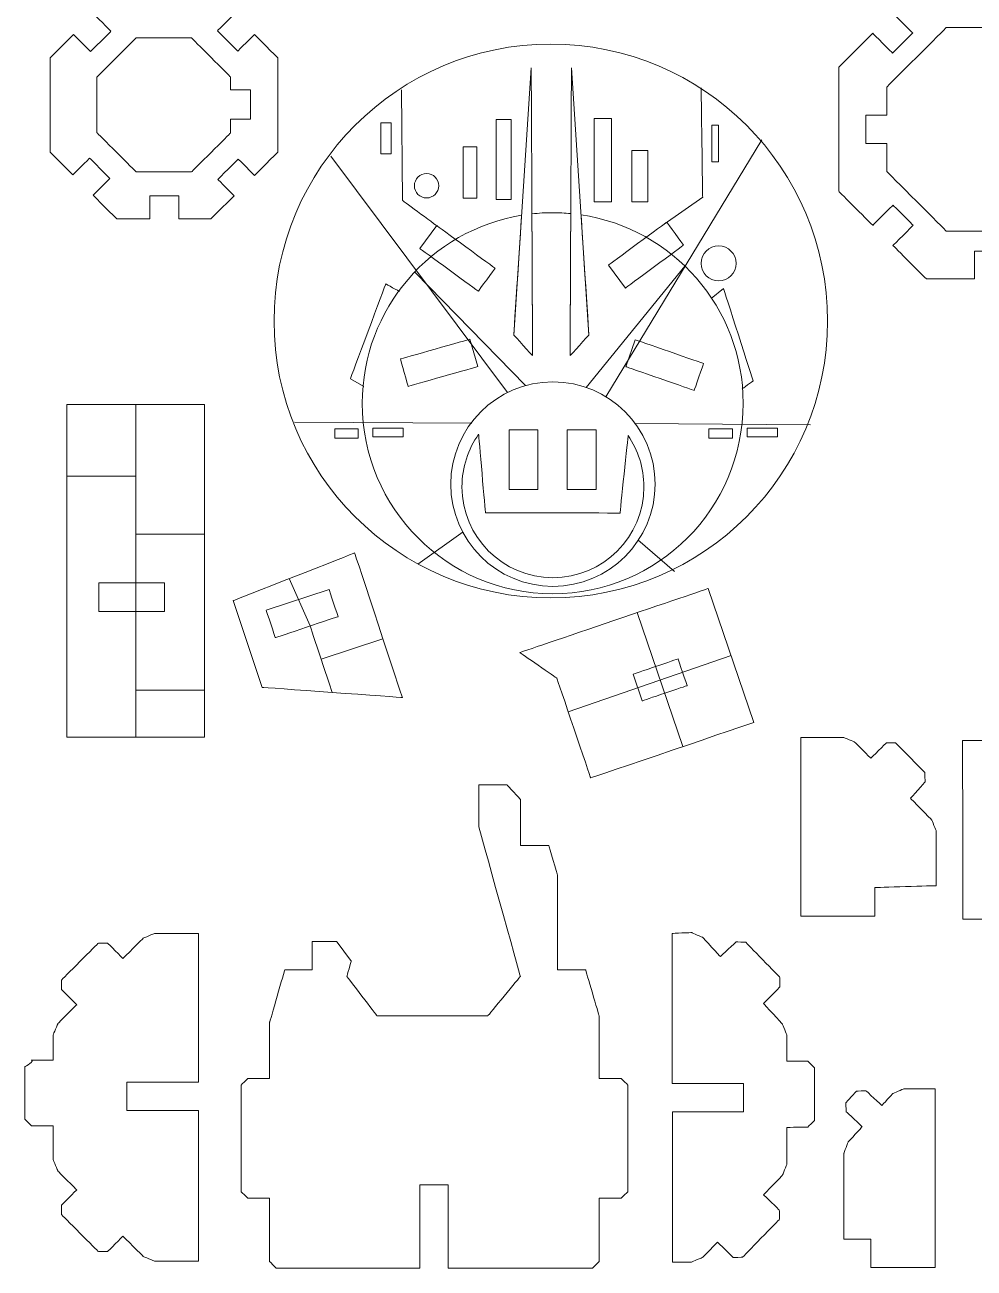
# Model space of a CAD drawing. Header units: centimetres. Extents: x -38.8 to 38.7, y -43.9 to 43.9.
# Drawn here: x -25.47 to -14.46, y -37.25 to -22.84 of the extents above; entities that cross this region are included whole.
import ezdxf

# ---------------------------------------------------------------- set-up
doc = ezdxf.new("R2010")
doc.units = ezdxf.units.CM
doc.header["$MEASUREMENT"] = 0
doc.layers.add('Layer 1', color=7, linetype='Continuous')

msp = doc.modelspace()

# ---------------------------------------------------------------- linework, layer by layer
at = {"layer": 'Layer 1', "color": 114, "lineweight": 20}
for points in [[(-21.3418, -24.33103), (-21.22274, -24.33103), (-21.22274, -23.97385), (-21.3418, -23.97385), (-21.3418, -24.33103)], [(-20.0057, -24.8602), (-19.83372, -24.8602), (-19.83372, -23.93416), (-20.0057, -23.93416), (-20.0057, -24.8602)], [(-18.86799, -24.88665), (-18.66955, -24.88665), (-18.66955, -23.92093), (-18.86799, -23.92093), (-18.86799, -24.88665)], [(-17.50534, -24.42363), (-17.42598, -24.42363), (-17.42598, -24.00031), (-17.50534, -24.00031), (-17.50534, -24.42363)], [(-20.38933, -24.84697), (-20.23059, -24.84697), (-20.23059, -24.25165), (-20.38933, -24.25165), (-20.38933, -24.84697)], [(-18.43143, -24.88665), (-18.24623, -24.88665), (-18.24623, -24.29135), (-18.43143, -24.29135), (-18.43143, -24.88665)], [(-21.87759, -27.62511), (-21.60639, -27.62511), (-21.60639, -27.51927), (-21.87759, -27.51927), (-21.87759, -27.62511)], [(-21.43441, -27.61188), (-21.08383, -27.61188), (-21.08383, -27.51266), (-21.43441, -27.51266), (-21.43441, -27.61188)], [(-17.53842, -27.62511), (-17.26722, -27.62511), (-17.26722, -27.51927), (-17.53842, -27.51927), (-17.53842, -27.62511)], [(-17.09524, -27.61188), (-16.74466, -27.61188), (-16.74466, -27.51266), (-17.09524, -27.51266), (-17.09524, -27.61188)]]:
    msp.add_lwpolyline(points, close=True, dxfattribs=at)
at = {"layer": 'Layer 1', "color": 240, "lineweight": 20}
for points in [[(-19.85581, -28.22292), (-19.52193, -28.22292), (-19.52193, -27.53084), (-19.85581, -27.53084), (-19.85581, -28.22292)], [(-19.18095, -28.22292), (-18.84707, -28.22292), (-18.84707, -27.53084), (-19.18095, -27.53084), (-19.18095, -28.22292)]]:
    msp.add_lwpolyline(points, close=True, dxfattribs=at)
at = {"layer": 'Layer 1', "color": 250, "lineweight": 20}
msp.add_ellipse((-19.3725, -26.26916), major_axis=(0, 3.20897), ratio=1, dxfattribs=at)
at = {"layer": 'Layer 1', "color": 114, "lineweight": 20}
for centre, major_axis in [((-20.81268, -24.70145), (0, 0.14106)), ((-17.42601, -25.60103), (0, 0.20237)), ((-19.34757, -28.15943), (0, 1.18468))]:
    msp.add_ellipse(centre, major_axis=major_axis, ratio=1, dxfattribs=at)
at = {"layer": 'Layer 1', "color": 250, "lineweight": 20}
for points, knots in [([(-14.46127, -22.63257), (-14.46127, -22.63257), (-14.46127, -22.31228), (-14.46127, -22.31228), (-14.46127, -22.31228), (-14.46127, -22.31228), (-15.01744, -22.31228), (-15.01744, -22.31228), (-15.01744, -22.31228), (-15.01744, -22.31228), (-15.40592, -22.70076), (-15.40592, -22.70076), (-15.40592, -22.70076), (-15.40592, -22.70076), (-15.17598, -22.9307), (-15.17598, -22.9307), (-15.17598, -22.9307), (-15.17598, -22.9307), (-15.40946, -23.16418), (-15.40946, -23.16418), (-15.40946, -23.16418), (-15.40946, -23.16418), (-15.6394, -22.93424), (-15.6394, -22.93424), (-15.6394, -22.93424), (-15.6394, -22.93424), (-16.03371, -23.32855), (-16.03371, -23.32855), (-16.03371, -23.32855), (-16.03371, -23.32855), (-16.03371, -24.76578), (-16.03371, -24.76578), (-16.03371, -24.76578), (-16.03371, -24.76578), (-15.63886, -25.16063), (-15.63886, -25.16063), (-15.63886, -25.16063), (-15.63886, -25.16063), (-15.40433, -24.9261), (-15.40433, -24.9261), (-15.40433, -24.9261), (-15.40433, -24.9261), (-15.17085, -25.15959), (-15.17085, -25.15959), (-15.17085, -25.15959), (-15.17085, -25.15959), (-15.40538, -25.39411), (-15.40538, -25.39411), (-15.40538, -25.39411), (-15.40538, -25.39411), (-15.01744, -25.78205), (-15.01744, -25.78205), (-15.01744, -25.78205), (-15.01744, -25.78205), (-14.46127, -25.78205), (-14.46127, -25.78205), (-14.46127, -25.78205), (-14.46127, -25.78205), (-14.46127, -25.45953), (-14.46127, -25.45953), (-14.46127, -25.45953), (-14.46127, -25.45953), (-14.13108, -25.45953), (-14.13108, -25.45953), (-14.13108, -25.45953), (-14.13108, -25.45953), (-14.13108, -25.78205), (-14.13108, -25.78205), (-14.13108, -25.78205), (-14.13108, -25.78205), (-13.58021, -25.78205), (-13.58021, -25.78205), (-13.58021, -25.78205), (-13.58021, -25.78205), (-13.1859, -25.38775), (-13.1859, -25.38775), (-13.1859, -25.38775), (-13.1859, -25.38775), (-13.41051, -25.16314), (-13.41051, -25.16314), (-13.41051, -25.16314), (-13.41051, -25.16314), (-13.17702, -24.92966), (-13.17702, -24.92966), (-13.17702, -24.92966), (-13.17702, -24.92966), (-12.95242, -25.15426), (-12.95242, -25.15426), (-12.95242, -25.15426), (-12.95242, -25.15426), (-12.56393, -24.76578), (-12.56393, -24.76578), (-12.56393, -24.76578), (-12.56393, -24.76578), (-12.56393, -24.21226), (-12.56393, -24.21226), (-12.56393, -24.21226), (-12.56393, -24.21226), (-12.54635, -24.21226), (-12.54635, -24.21226), (-12.54635, -24.21226), (-12.54635, -24.21226), (-12.54635, -23.88207), (-12.54635, -23.88207), (-12.54635, -23.88207), (-12.54635, -23.88207), (-12.56393, -23.88207), (-12.56393, -23.88207), (-12.56393, -23.88207), (-12.56393, -23.88207), (-12.56393, -23.32855), (-12.56393, -23.32855), (-12.56393, -23.32855), (-12.56393, -23.32855), (-12.95187, -22.94061), (-12.95187, -22.94061), (-12.95187, -22.94061), (-12.95187, -22.94061), (-13.17189, -23.16063), (-13.17189, -23.16063), (-13.17189, -23.16063), (-13.17189, -23.16063), (-13.40538, -22.92714), (-13.40538, -22.92714), (-13.40538, -22.92714), (-13.40538, -22.92714), (-13.18536, -22.70713), (-13.18536, -22.70713), (-13.18536, -22.70713), (-13.18536, -22.70713), (-13.58021, -22.31228), (-13.58021, -22.31228), (-13.58021, -22.31228), (-13.58021, -22.31228), (-14.13108, -22.31228), (-14.13108, -22.31228), (-14.13108, -22.31228), (-14.13108, -22.31228), (-14.13108, -22.63257), (-14.13108, -22.63257), (-14.13108, -22.63257), (-14.13108, -22.63257), (-14.46127, -22.63257), (-14.46127, -22.63257)], [0, 0, 0, 0, 0.02702703, 0.02702703, 0.02702703, 0.02702704, 0.05405405, 0.05405405, 0.05405405, 0.05405406, 0.08108108, 0.08108108, 0.08108108, 0.08108109, 0.10810811, 0.10810811, 0.10810811, 0.10810812, 0.13513514, 0.13513514, 0.13513514, 0.13513515, 0.16216216, 0.16216216, 0.16216216, 0.16216217, 0.18918919, 0.18918919, 0.18918919, 0.1891892, 0.21621622, 0.21621622, 0.21621622, 0.21621623, 0.24324324, 0.24324324, 0.24324324, 0.24324325, 0.27027027, 0.27027027, 0.27027027, 0.27027028, 0.2972973, 0.2972973, 0.2972973, 0.29729731, 0.32432432, 0.32432432, 0.32432432, 0.32432433, 0.35135135, 0.35135135, 0.35135135, 0.35135136, 0.37837838, 0.37837838, 0.37837838, 0.37837839, 0.40540541, 0.40540541, 0.40540541, 0.40540542, 0.43243243, 0.43243243, 0.43243243, 0.43243244, 0.45945946, 0.45945946, 0.45945946, 0.45945947, 0.48648649, 0.48648649, 0.48648649, 0.4864865, 0.51351351, 0.51351351, 0.51351351, 0.51351352, 0.54054054, 0.54054054, 0.54054054, 0.54054055, 0.56756757, 0.56756757, 0.56756757, 0.56756758, 0.59459459, 0.59459459, 0.59459459, 0.5945946, 0.62162162, 0.62162162, 0.62162162, 0.62162163, 0.64864865, 0.64864865, 0.64864865, 0.64864866, 0.67567568, 0.67567568, 0.67567568, 0.67567569, 0.7027027, 0.7027027, 0.7027027, 0.70270271, 0.72972973, 0.72972973, 0.72972973, 0.72972974, 0.75675676, 0.75675676, 0.75675676, 0.75675677, 0.78378378, 0.78378378, 0.78378378, 0.78378379, 0.81081081, 0.81081081, 0.81081081, 0.81081082, 0.83783784, 0.83783784, 0.83783784, 0.83783785, 0.86486486, 0.86486486, 0.86486486, 0.86486487, 0.89189189, 0.89189189, 0.89189189, 0.8918919, 0.91891892, 0.91891892, 0.91891892, 0.91891893, 0.94594595, 0.94594595, 0.94594595, 0.94594596, 1, 1, 1, 1]), ([(-24.71017, -23.14653), (-24.71017, -23.14653), (-24.90765, -22.94719), (-24.90765, -22.94719), (-24.90765, -22.94719), (-24.90765, -22.94719), (-25.17875, -23.21829), (-25.17875, -23.21829), (-25.17875, -23.21829), (-25.17875, -23.21829), (-25.17875, -24.31158), (-25.17875, -24.31158), (-25.17875, -24.31158), (-25.17875, -24.31158), (-24.9152, -24.57512), (-24.9152, -24.57512), (-24.9152, -24.57512), (-24.9152, -24.57512), (-24.71942, -24.38117), (-24.71942, -24.38117), (-24.71942, -24.38117), (-24.71942, -24.38117), (-24.48434, -24.61846), (-24.48434, -24.61846), (-24.48434, -24.61846), (-24.48434, -24.61846), (-24.67902, -24.81131), (-24.67902, -24.81131), (-24.67902, -24.81131), (-24.67902, -24.81131), (-24.40567, -25.08466), (-24.40567, -25.08466), (-24.40567, -25.08466), (-24.40567, -25.08466), (-24.02074, -25.08466), (-24.02074, -25.08466), (-24.02074, -25.08466), (-24.02074, -25.08466), (-24.02074, -24.81721), (-24.02074, -24.81721), (-24.02074, -24.81721), (-24.02074, -24.81721), (-23.68673, -24.81721), (-23.68673, -24.81721), (-23.68673, -24.81721), (-23.68673, -24.81721), (-23.68673, -25.08466), (-23.68673, -25.08466), (-23.68673, -25.08466), (-23.68673, -25.08466), (-23.31238, -25.08466), (-23.31238, -25.08466), (-23.31238, -25.08466), (-23.31238, -25.08466), (-23.04523, -24.8175), (-23.04523, -24.8175), (-23.04523, -24.8175), (-23.04523, -24.8175), (-23.23318, -24.62778), (-23.23318, -24.62778), (-23.23318, -24.62778), (-23.23318, -24.62778), (-22.99588, -24.39271), (-22.99588, -24.39271), (-22.99588, -24.39271), (-22.99588, -24.39271), (-22.80904, -24.58131), (-22.80904, -24.58131), (-22.80904, -24.58131), (-22.80904, -24.58131), (-22.53931, -24.31158), (-22.53931, -24.31158), (-22.53931, -24.31158), (-22.53931, -24.31158), (-22.53931, -23.21829), (-22.53931, -23.21829), (-22.53931, -23.21829), (-22.53931, -23.21829), (-22.8087, -22.9489), (-22.8087, -22.9489), (-22.8087, -22.9489), (-22.8087, -22.9489), (-23.00309, -23.14146), (-23.00309, -23.14146), (-23.00309, -23.14146), (-23.00309, -23.14146), (-23.23816, -22.90417), (-23.23816, -22.90417), (-23.23816, -22.90417), (-23.23816, -22.90417), (-23.04489, -22.71271), (-23.04489, -22.71271), (-23.04489, -22.71271), (-23.04489, -22.71271), (-23.31238, -22.44522), (-23.31238, -22.44522), (-23.31238, -22.44522), (-23.31238, -22.44522), (-23.69354, -22.44522), (-23.69354, -22.44522), (-23.69354, -22.44522), (-23.69354, -22.44522), (-23.69354, -22.72541), (-23.69354, -22.72541), (-23.69354, -22.72541), (-23.69354, -22.72541), (-24.02755, -22.72541), (-24.02755, -22.72541), (-24.02755, -22.72541), (-24.02755, -22.72541), (-24.02755, -22.44522), (-24.02755, -22.44522), (-24.02755, -22.44522), (-24.02755, -22.44522), (-24.40567, -22.44522), (-24.40567, -22.44522), (-24.40567, -22.44522), (-24.40567, -22.44522), (-24.67146, -22.711), (-24.67146, -22.711), (-24.67146, -22.711), (-24.67146, -22.711), (-24.47288, -22.91145), (-24.47288, -22.91145), (-24.47288, -22.91145), (-24.47288, -22.91145), (-24.71017, -23.14653), (-24.71017, -23.14653)], [0, 0, 0, 0, 0.03030303, 0.03030303, 0.03030303, 0.03030304, 0.06060606, 0.06060606, 0.06060606, 0.06060607, 0.09090909, 0.09090909, 0.09090909, 0.0909091, 0.12121212, 0.12121212, 0.12121212, 0.12121213, 0.15151515, 0.15151515, 0.15151515, 0.15151516, 0.18181818, 0.18181818, 0.18181818, 0.18181819, 0.21212121, 0.21212121, 0.21212121, 0.21212122, 0.24242424, 0.24242424, 0.24242424, 0.24242425, 0.27272727, 0.27272727, 0.27272727, 0.27272728, 0.3030303, 0.3030303, 0.3030303, 0.30303031, 0.33333333, 0.33333333, 0.33333333, 0.33333334, 0.36363636, 0.36363636, 0.36363636, 0.36363637, 0.39393939, 0.39393939, 0.39393939, 0.3939394, 0.42424242, 0.42424242, 0.42424242, 0.42424243, 0.45454545, 0.45454545, 0.45454545, 0.45454546, 0.48484848, 0.48484848, 0.48484848, 0.48484849, 0.51515152, 0.51515152, 0.51515152, 0.51515153, 0.54545455, 0.54545455, 0.54545455, 0.54545456, 0.57575758, 0.57575758, 0.57575758, 0.57575759, 0.60606061, 0.60606061, 0.60606061, 0.60606062, 0.63636364, 0.63636364, 0.63636364, 0.63636365, 0.66666667, 0.66666667, 0.66666667, 0.66666668, 0.6969697, 0.6969697, 0.6969697, 0.69696971, 0.72727273, 0.72727273, 0.72727273, 0.72727274, 0.75757576, 0.75757576, 0.75757576, 0.75757577, 0.78787879, 0.78787879, 0.78787879, 0.7878788, 0.81818182, 0.81818182, 0.81818182, 0.81818183, 0.84848485, 0.84848485, 0.84848485, 0.84848486, 0.87878788, 0.87878788, 0.87878788, 0.87878789, 0.90909091, 0.90909091, 0.90909091, 0.90909092, 0.93939394, 0.93939394, 0.93939394, 0.93939395, 1, 1, 1, 1]), ([(-24.98238, -27.23617), (-24.98238, -27.23617), (-23.388, -27.23617), (-23.388, -27.23617), (-23.388, -27.23617), (-23.388, -27.23617), (-23.388, -31.09027), (-23.388, -31.09027), (-23.388, -31.09027), (-23.388, -31.09027), (-24.98238, -31.09027), (-24.98238, -31.09027), (-24.98238, -31.09027), (-24.98238, -31.09027), (-24.98238, -27.23617), (-24.98238, -27.23617)], [0, 0, 0, 0, 0.2, 0.2, 0.2, 0.20000001, 0.4, 0.4, 0.4, 0.40000001, 0.6, 0.6, 0.6, 0.60000001, 1, 1, 1, 1]), ([(-23.05337, -29.50935), (-23.05337, -29.50935), (-22.71934, -30.51441), (-22.71934, -30.51441), (-22.71934, -30.51441), (-22.71934, -30.51441), (-21.09377, -30.63165), (-21.09377, -30.63165), (-21.09377, -30.63165), (-21.09377, -30.63165), (-21.64732, -28.95682), (-21.64732, -28.95682), (-21.64732, -28.95682), (-21.64732, -28.95682), (-23.05337, -29.50935), (-23.05337, -29.50935)], [0, 0, 0, 0, 0.2, 0.2, 0.2, 0.20000001, 0.4, 0.4, 0.4, 0.40000001, 0.6, 0.6, 0.6, 0.60000001, 1, 1, 1, 1]), ([(-17.54611, -29.3686), (-17.54611, -29.3686), (-17.01891, -30.92159), (-17.01891, -30.92159), (-17.01891, -30.92159), (-17.01891, -30.92159), (-18.90995, -31.56353), (-18.90995, -31.56353), (-18.90995, -31.56353), (-18.90995, -31.56353), (-19.30238, -30.4075), (-19.30238, -30.4075), (-19.30238, -30.4075), (-19.30238, -30.4075), (-19.73318, -30.11104), (-19.73318, -30.11104), (-19.73318, -30.11104), (-19.73318, -30.11104), (-17.54611, -29.3686), (-17.54611, -29.3686)], [0, 0, 0, 0, 0.16666667, 0.16666667, 0.16666667, 0.16666668, 0.33333333, 0.33333333, 0.33333333, 0.33333334, 0.5, 0.5, 0.5, 0.50000001, 0.66666667, 0.66666667, 0.66666667, 0.66666668, 1, 1, 1, 1]), ([(-16.47143, -33.16489), (-16.47143, -33.16489), (-16.47143, -31.09374), (-16.47143, -31.09374), (-16.47143, -31.09374), (-16.47143, -31.09374), (-15.9788, -31.09374), (-15.9788, -31.09374), (-15.9788, -31.09374), (-15.9788, -31.09374), (-15.84897, -31.14787), (-15.84897, -31.14787), (-15.84897, -31.14787), (-15.84897, -31.14787), (-15.66217, -31.33641), (-15.66217, -31.33641), (-15.66217, -31.33641), (-15.66217, -31.33641), (-15.48156, -31.15747), (-15.48156, -31.15747), (-15.48156, -31.15747), (-15.48156, -31.15747), (-15.3738, -31.15797), (-15.3738, -31.15797), (-15.3738, -31.15797), (-15.3738, -31.15797), (-15.03537, -31.49954), (-15.03537, -31.49954), (-15.03537, -31.49954), (-15.03537, -31.49954), (-15.03255, -31.61046), (-15.03255, -31.61046), (-15.03255, -31.61046), (-15.03255, -31.61046), (-15.20248, -31.80037), (-15.20248, -31.80037), (-15.20248, -31.80037), (-15.20248, -31.80037), (-14.9564, -32.04873), (-14.9564, -32.04873), (-14.9564, -32.04873), (-14.9564, -32.04873), (-14.90277, -32.17906), (-14.90277, -32.17906), (-14.90277, -32.17906), (-14.90277, -32.17906), (-14.90277, -32.81302), (-14.90277, -32.81302), (-14.90277, -32.81302), (-14.90277, -32.81302), (-15.61668, -32.83469), (-15.61668, -32.83469), (-15.61668, -32.83469), (-15.61668, -32.83469), (-15.61668, -33.16489), (-15.61668, -33.16489), (-15.61668, -33.16489), (-15.61668, -33.16489), (-16.47143, -33.16489), (-16.47143, -33.16489)], [0, 0, 0, 0, 0.0625, 0.0625, 0.0625, 0.06250001, 0.125, 0.125, 0.125, 0.12500001, 0.1875, 0.1875, 0.1875, 0.18750001, 0.25, 0.25, 0.25, 0.25000001, 0.3125, 0.3125, 0.3125, 0.31250001, 0.375, 0.375, 0.375, 0.37500001, 0.4375, 0.4375, 0.4375, 0.43750001, 0.5, 0.5, 0.5, 0.50000001, 0.5625, 0.5625, 0.5625, 0.56250001, 0.625, 0.625, 0.625, 0.62500001, 0.6875, 0.6875, 0.6875, 0.68750001, 0.75, 0.75, 0.75, 0.75000001, 0.8125, 0.8125, 0.8125, 0.81250001, 0.875, 0.875, 0.875, 0.87500001, 1, 1, 1, 1]), ([(-14.59366, -33.20034), (-14.59366, -33.20034), (-13.87874, -33.20034), (-13.87874, -33.20034), (-13.87874, -33.20034), (-13.87874, -33.20034), (-13.87874, -32.87015), (-13.87874, -32.87015), (-13.87874, -32.87015), (-13.87874, -32.87015), (-13.2892, -32.87015), (-13.2892, -32.87015), (-13.2892, -32.87015), (-13.2892, -32.87015), (-13.2892, -32.12768), (-13.2892, -32.12768), (-13.2892, -32.12768), (-13.2892, -32.12768), (-13.34215, -31.99668), (-13.34215, -31.99668), (-13.34215, -31.99668), (-13.34215, -31.99668), (-13.45864, -31.8761), (-13.45864, -31.8761), (-13.45864, -31.8761), (-13.45864, -31.8761), (-13.28467, -31.69804), (-13.28467, -31.69804), (-13.28467, -31.69804), (-13.28467, -31.69804), (-13.28386, -31.58825), (-13.28386, -31.58825), (-13.28386, -31.58825), (-13.28386, -31.58825), (-13.70293, -31.14642), (-13.70293, -31.14642), (-13.70293, -31.14642), (-13.70293, -31.14642), (-13.81017, -31.14407), (-13.81017, -31.14407), (-13.81017, -31.14407), (-13.81017, -31.14407), (-13.99414, -31.32181), (-13.99414, -31.32181), (-13.99414, -31.32181), (-13.99414, -31.32181), (-14.12728, -31.18399), (-14.12728, -31.18399), (-14.12728, -31.18399), (-14.12728, -31.18399), (-14.25643, -31.12919), (-14.25643, -31.12919), (-14.25643, -31.12919), (-14.25643, -31.12919), (-14.59784, -31.12919), (-14.59784, -31.12919), (-14.59784, -31.12919), (-14.59784, -31.12919), (-14.59366, -33.20034), (-14.59366, -33.20034)], [0, 0, 0, 0, 0.0625, 0.0625, 0.0625, 0.06250001, 0.125, 0.125, 0.125, 0.12500001, 0.1875, 0.1875, 0.1875, 0.18750001, 0.25, 0.25, 0.25, 0.25000001, 0.3125, 0.3125, 0.3125, 0.31250001, 0.375, 0.375, 0.375, 0.37500001, 0.4375, 0.4375, 0.4375, 0.43750001, 0.5, 0.5, 0.5, 0.50000001, 0.5625, 0.5625, 0.5625, 0.56250001, 0.625, 0.625, 0.625, 0.62500001, 0.6875, 0.6875, 0.6875, 0.68750001, 0.75, 0.75, 0.75, 0.75000001, 0.8125, 0.8125, 0.8125, 0.81250001, 0.875, 0.875, 0.875, 0.87500001, 1, 1, 1, 1]), ([(-22.63225, -36.43557), (-22.63225, -36.43557), (-22.63225, -37.1689), (-22.63225, -37.1689), (-22.63225, -37.1689), (-22.63225, -37.1689), (-22.55605, -37.2451), (-22.55605, -37.2451), (-22.55605, -37.2451), (-22.55605, -37.2451), (-20.89129, -37.2451), (-20.89129, -37.2451), (-20.89129, -37.2451), (-20.89129, -37.2451), (-20.89129, -36.28094), (-20.89129, -36.28094), (-20.89129, -36.28094), (-20.89129, -36.28094), (-20.56109, -36.28094), (-20.56109, -36.28094), (-20.56109, -36.28094), (-20.56109, -36.28094), (-20.56109, -37.2451), (-20.56109, -37.2451), (-20.56109, -37.2451), (-20.56109, -37.2451), (-18.88791, -37.2451), (-18.88791, -37.2451), (-18.88791, -37.2451), (-18.88791, -37.2451), (-18.81171, -37.1689), (-18.81171, -37.1689), (-18.81171, -37.1689), (-18.81171, -37.1689), (-18.81171, -36.43557), (-18.81171, -36.43557), (-18.81171, -36.43557), (-18.81171, -36.43557), (-18.55502, -36.43557), (-18.55502, -36.43557), (-18.55502, -36.43557), (-18.55502, -36.43557), (-18.47882, -36.35937), (-18.47882, -36.35937), (-18.47882, -36.35937), (-18.47882, -36.35937), (-18.47882, -35.12283), (-18.47882, -35.12283), (-18.47882, -35.12283), (-18.47882, -35.12283), (-18.55502, -35.04663), (-18.55502, -35.04663), (-18.55502, -35.04663), (-18.55502, -35.04663), (-18.81171, -35.04663), (-18.81171, -35.04663), (-18.81171, -35.04663), (-18.81171, -35.04663), (-18.81171, -34.31987), (-18.81171, -34.31987), (-18.81171, -34.31987), (-18.81171, -34.31987), (-18.96951, -33.78769), (-18.96951, -33.78769), (-18.96951, -33.78769), (-18.96951, -33.78769), (-19.29456, -33.78769), (-19.29456, -33.78769), (-19.29456, -33.78769), (-19.29456, -33.78769), (-19.29456, -32.69148), (-19.29456, -32.69148), (-19.29456, -32.69148), (-19.29456, -32.69148), (-19.39655, -32.34753), (-19.39655, -32.34753), (-19.39655, -32.34753), (-19.39655, -32.34753), (-19.7245, -32.34753), (-19.7245, -32.34753), (-19.7245, -32.34753), (-19.7245, -32.34753), (-19.7245, -31.81545), (-19.7245, -31.81545), (-19.7245, -31.81545), (-19.7245, -31.81545), (-19.87963, -31.64344), (-19.87963, -31.64344), (-19.87963, -31.64344), (-19.87963, -31.64344), (-20.20803, -31.64344), (-20.20803, -31.64344), (-20.20803, -31.64344), (-20.20803, -31.64344), (-20.20803, -32.12598), (-20.20803, -32.12598), (-20.20803, -32.12598), (-20.20803, -32.12598), (-19.72528, -33.86423), (-19.72528, -33.86423), (-19.72528, -33.86423), (-19.72528, -33.86423), (-20.10115, -34.31987), (-20.10115, -34.31987), (-20.10115, -34.31987), (-20.10115, -34.31987), (-21.38787, -34.31987), (-21.38787, -34.31987), (-21.38787, -34.31987), (-21.38787, -34.31987), (-21.73649, -33.86423), (-21.73649, -33.86423), (-21.73649, -33.86423), (-21.73649, -33.86423), (-21.68658, -33.6851), (-21.68658, -33.6851), (-21.68658, -33.6851), (-21.68658, -33.6851), (-21.85847, -33.45877), (-21.85847, -33.45877), (-21.85847, -33.45877), (-21.85847, -33.45877), (-22.14085, -33.45877), (-22.14085, -33.45877), (-22.14085, -33.45877), (-22.14085, -33.45877), (-22.14085, -33.78769), (-22.14085, -33.78769), (-22.14085, -33.78769), (-22.14085, -33.78769), (-22.45687, -33.78769), (-22.45687, -33.78769), (-22.45687, -33.78769), (-22.45687, -33.78769), (-22.63225, -34.39607), (-22.63225, -34.39607), (-22.63225, -34.39607), (-22.63225, -34.39607), (-22.63225, -35.04663), (-22.63225, -35.04663), (-22.63225, -35.04663), (-22.63225, -35.04663), (-22.88625, -35.04663), (-22.88625, -35.04663), (-22.88625, -35.04663), (-22.88625, -35.04663), (-22.96245, -35.12283), (-22.96245, -35.12283), (-22.96245, -35.12283), (-22.96245, -35.12283), (-22.96245, -36.35937), (-22.96245, -36.35937), (-22.96245, -36.35937), (-22.96245, -36.35937), (-22.88625, -36.43557), (-22.88625, -36.43557), (-22.88625, -36.43557), (-22.88625, -36.43557), (-22.63225, -36.43557), (-22.63225, -36.43557)], [0, 0, 0, 0, 0.02439024, 0.02439024, 0.02439024, 0.02439025, 0.04878049, 0.04878049, 0.04878049, 0.0487805, 0.07317073, 0.07317073, 0.07317073, 0.07317074, 0.09756098, 0.09756098, 0.09756098, 0.09756099, 0.12195122, 0.12195122, 0.12195122, 0.12195123, 0.14634146, 0.14634146, 0.14634146, 0.14634147, 0.17073171, 0.17073171, 0.17073171, 0.17073172, 0.19512195, 0.19512195, 0.19512195, 0.19512196, 0.2195122, 0.2195122, 0.2195122, 0.21951221, 0.24390244, 0.24390244, 0.24390244, 0.24390245, 0.26829268, 0.26829268, 0.26829268, 0.26829269, 0.29268293, 0.29268293, 0.29268293, 0.29268294, 0.31707317, 0.31707317, 0.31707317, 0.31707318, 0.34146341, 0.34146341, 0.34146341, 0.34146342, 0.36585366, 0.36585366, 0.36585366, 0.36585367, 0.3902439, 0.3902439, 0.3902439, 0.39024391, 0.41463415, 0.41463415, 0.41463415, 0.41463416, 0.43902439, 0.43902439, 0.43902439, 0.4390244, 0.46341463, 0.46341463, 0.46341463, 0.46341464, 0.48780488, 0.48780488, 0.48780488, 0.48780489, 0.51219512, 0.51219512, 0.51219512, 0.51219513, 0.53658537, 0.53658537, 0.53658537, 0.53658538, 0.56097561, 0.56097561, 0.56097561, 0.56097562, 0.58536585, 0.58536585, 0.58536585, 0.58536586, 0.6097561, 0.6097561, 0.6097561, 0.60975611, 0.63414634, 0.63414634, 0.63414634, 0.63414635, 0.65853659, 0.65853659, 0.65853659, 0.6585366, 0.68292683, 0.68292683, 0.68292683, 0.68292684, 0.70731707, 0.70731707, 0.70731707, 0.70731708, 0.73170732, 0.73170732, 0.73170732, 0.73170733, 0.75609756, 0.75609756, 0.75609756, 0.75609757, 0.7804878, 0.7804878, 0.7804878, 0.78048781, 0.80487805, 0.80487805, 0.80487805, 0.80487806, 0.82926829, 0.82926829, 0.82926829, 0.8292683, 0.85365854, 0.85365854, 0.85365854, 0.85365855, 0.87804878, 0.87804878, 0.87804878, 0.87804879, 0.90243902, 0.90243902, 0.90243902, 0.90243903, 0.92682927, 0.92682927, 0.92682927, 0.92682928, 0.95121951, 0.95121951, 0.95121951, 0.95121952, 1, 1, 1, 1]), ([(-23.45786, -37.16393), (-23.45786, -37.16393), (-23.45786, -35.4187), (-23.45786, -35.4187), (-23.45786, -35.4187), (-23.45786, -35.4187), (-24.28644, -35.4187), (-24.28644, -35.4187), (-24.28644, -35.4187), (-24.28644, -35.4187), (-24.28644, -35.08851), (-24.28644, -35.08851), (-24.28644, -35.08851), (-24.28644, -35.08851), (-23.45786, -35.08851), (-23.45786, -35.08851), (-23.45786, -35.08851), (-23.45786, -35.08851), (-23.45786, -33.36713), (-23.45786, -33.36713), (-23.45786, -33.36713), (-23.45786, -33.36713), (-23.96834, -33.36713), (-23.96834, -33.36713), (-23.96834, -33.36713), (-23.96834, -33.36713), (-24.09842, -33.42101), (-24.09842, -33.42101), (-24.09842, -33.42101), (-24.09842, -33.42101), (-24.33312, -33.6557), (-24.33312, -33.6557), (-24.33312, -33.6557), (-24.33312, -33.6557), (-24.51058, -33.47825), (-24.51058, -33.47825), (-24.51058, -33.47825), (-24.51058, -33.47825), (-24.61834, -33.47825), (-24.61834, -33.47825), (-24.61834, -33.47825), (-24.61834, -33.47825), (-25.04718, -33.90709), (-25.04718, -33.90709), (-25.04718, -33.90709), (-25.04718, -33.90709), (-25.04718, -34.01486), (-25.04718, -34.01486), (-25.04718, -34.01486), (-25.04718, -34.01486), (-24.86973, -34.19231), (-24.86973, -34.19231), (-24.86973, -34.19231), (-24.86973, -34.19231), (-25.08773, -34.41031), (-25.08773, -34.41031), (-25.08773, -34.41031), (-25.08773, -34.41031), (-25.14161, -34.54039), (-25.14161, -34.54039), (-25.14161, -34.54039), (-25.14161, -34.54039), (-25.14161, -34.83624), (-25.14161, -34.83624), (-25.14161, -34.83624), (-25.14161, -34.83624), (-25.4437, -34.83624), (-25.39453, -34.83624), (-25.39453, -34.83624), (-25.34536, -34.83624), (-25.47073, -34.91244), (-25.47073, -34.91244), (-25.47073, -34.91244), (-25.47073, -34.91244), (-25.47073, -35.51844), (-25.47073, -35.51844), (-25.47073, -35.51844), (-25.47073, -35.51844), (-25.39453, -35.59464), (-25.39453, -35.59464), (-25.39453, -35.59464), (-25.39453, -35.59464), (-25.14161, -35.59464), (-25.14161, -35.59464), (-25.14161, -35.59464), (-25.14161, -35.59464), (-25.14161, -35.99066), (-25.14161, -35.99066), (-25.14161, -35.99066), (-25.14161, -35.99066), (-25.08773, -36.12074), (-25.08773, -36.12074), (-25.08773, -36.12074), (-25.08773, -36.12074), (-24.86973, -36.33874), (-24.86973, -36.33874), (-24.86973, -36.33874), (-24.86973, -36.33874), (-25.04718, -36.5162), (-25.04718, -36.5162), (-25.04718, -36.5162), (-25.04718, -36.5162), (-25.04718, -36.62396), (-25.04718, -36.62396), (-25.04718, -36.62396), (-25.04718, -36.62396), (-24.61834, -37.05281), (-24.61834, -37.05281), (-24.61834, -37.05281), (-24.61834, -37.05281), (-24.51058, -37.05281), (-24.51058, -37.05281), (-24.51058, -37.05281), (-24.51058, -37.05281), (-24.33312, -36.87535), (-24.33312, -36.87535), (-24.33312, -36.87535), (-24.33312, -36.87535), (-24.09842, -37.11005), (-24.09842, -37.11005), (-24.09842, -37.11005), (-24.09842, -37.11005), (-23.96834, -37.16393), (-23.96834, -37.16393), (-23.96834, -37.16393), (-23.96834, -37.16393), (-23.45786, -37.16393), (-23.45786, -37.16393)], [0, 0, 0, 0, 0.03030303, 0.03030303, 0.03030303, 0.03030304, 0.06060606, 0.06060606, 0.06060606, 0.06060607, 0.09090909, 0.09090909, 0.09090909, 0.0909091, 0.12121212, 0.12121212, 0.12121212, 0.12121213, 0.15151515, 0.15151515, 0.15151515, 0.15151516, 0.18181818, 0.18181818, 0.18181818, 0.18181819, 0.21212121, 0.21212121, 0.21212121, 0.21212122, 0.24242424, 0.24242424, 0.24242424, 0.24242425, 0.27272727, 0.27272727, 0.27272727, 0.27272728, 0.3030303, 0.3030303, 0.3030303, 0.30303031, 0.33333333, 0.33333333, 0.33333333, 0.33333334, 0.36363636, 0.36363636, 0.36363636, 0.36363637, 0.39393939, 0.39393939, 0.39393939, 0.3939394, 0.42424242, 0.42424242, 0.42424242, 0.42424243, 0.45454545, 0.45454545, 0.45454545, 0.45454546, 0.48484848, 0.48484848, 0.48484848, 0.48484849, 0.51515152, 0.51515152, 0.51515152, 0.51515153, 0.54545455, 0.54545455, 0.54545455, 0.54545456, 0.57575758, 0.57575758, 0.57575758, 0.57575759, 0.60606061, 0.60606061, 0.60606061, 0.60606062, 0.63636364, 0.63636364, 0.63636364, 0.63636365, 0.66666667, 0.66666667, 0.66666667, 0.66666668, 0.6969697, 0.6969697, 0.6969697, 0.69696971, 0.72727273, 0.72727273, 0.72727273, 0.72727274, 0.75757576, 0.75757576, 0.75757576, 0.75757577, 0.78787879, 0.78787879, 0.78787879, 0.7878788, 0.81818182, 0.81818182, 0.81818182, 0.81818183, 0.84848485, 0.84848485, 0.84848485, 0.84848486, 0.87878788, 0.87878788, 0.87878788, 0.87878789, 0.90909091, 0.90909091, 0.90909091, 0.90909092, 0.93939394, 0.93939394, 0.93939394, 0.93939395, 1, 1, 1, 1]), ([(-17.9614, -37.17424), (-17.9614, -37.17424), (-17.73939, -37.17424), (-17.73939, -37.17424), (-17.73939, -37.17424), (-17.73939, -37.17424), (-17.61007, -37.11961), (-17.61007, -37.11961), (-17.61007, -37.11961), (-17.61007, -37.11961), (-17.43924, -36.94393), (-17.43924, -36.94393), (-17.43924, -36.94393), (-17.43924, -36.94393), (-17.25702, -37.12111), (-17.25702, -37.12111), (-17.25702, -37.12111), (-17.25702, -37.12111), (-17.14927, -37.11961), (-17.14927, -37.11961), (-17.14927, -37.11961), (-17.14927, -37.11961), (-16.72096, -36.67913), (-16.72096, -36.67913), (-16.72096, -36.67913), (-16.72096, -36.67913), (-16.72247, -36.57138), (-16.72247, -36.57138), (-16.72247, -36.57138), (-16.72247, -36.57138), (-16.90468, -36.39419), (-16.90468, -36.39419), (-16.90468, -36.39419), (-16.90468, -36.39419), (-16.68785, -36.1712), (-16.68785, -36.1712), (-16.68785, -36.1712), (-16.68785, -36.1712), (-16.63473, -36.04037), (-16.63473, -36.04037), (-16.63473, -36.04037), (-16.63473, -36.04037), (-16.63473, -35.61491), (-16.63473, -35.61491), (-16.63473, -35.61491), (-16.63473, -35.61491), (-16.3904, -35.60966), (-16.3904, -35.60966), (-16.3904, -35.60966), (-16.3904, -35.60966), (-16.3142, -35.53346), (-16.3142, -35.53346), (-16.3142, -35.53346), (-16.3142, -35.53346), (-16.3142, -34.92386), (-16.3142, -34.92386), (-16.3142, -34.92386), (-16.3142, -34.92386), (-16.3904, -34.84766), (-16.3904, -34.84766), (-16.3904, -34.84766), (-16.3904, -34.84766), (-16.63473, -34.84766), (-16.63473, -34.84766), (-16.63473, -34.84766), (-16.63473, -34.84766), (-16.63473, -34.54818), (-16.63473, -34.54818), (-16.63473, -34.54818), (-16.63473, -34.54818), (-16.68634, -34.41592), (-16.68634, -34.41592), (-16.68634, -34.41592), (-16.68634, -34.41592), (-16.90468, -34.17872), (-16.90468, -34.17872), (-16.90468, -34.17872), (-16.90468, -34.17872), (-16.71594, -33.98462), (-16.71594, -33.98462), (-16.71594, -33.98462), (-16.71594, -33.98462), (-16.71596, -33.87538), (-16.71596, -33.87538), (-16.71596, -33.87538), (-16.71596, -33.87538), (-17.11272, -33.46772), (-17.11272, -33.46772), (-17.11272, -33.46772), (-17.11272, -33.46772), (-17.22192, -33.46473), (-17.22192, -33.46473), (-17.22192, -33.46473), (-17.22192, -33.46473), (-17.40598, -33.63416), (-17.40598, -33.63416), (-17.40598, -33.63416), (-17.40598, -33.63416), (-17.60967, -33.41288), (-17.60967, -33.41288), (-17.60967, -33.41288), (-17.60967, -33.41288), (-17.73748, -33.35682), (-17.73748, -33.35682), (-17.73748, -33.35682), (-17.73748, -33.35682), (-17.96471, -33.36564), (-17.96471, -33.36564), (-17.96471, -33.36564), (-17.96471, -33.36564), (-17.96471, -35.10655), (-17.96471, -35.10655), (-17.96471, -35.10655), (-17.96471, -35.10655), (-17.1378, -35.10655), (-17.1378, -35.10655), (-17.1378, -35.10655), (-17.1378, -35.10655), (-17.1378, -35.43334), (-17.1378, -35.43334), (-17.1378, -35.43334), (-17.1378, -35.43334), (-17.9614, -35.43334), (-17.9614, -35.43334), (-17.9614, -35.43334), (-17.9614, -35.43334), (-17.9614, -37.17424), (-17.9614, -37.17424)], [0, 0, 0, 0, 0.03030303, 0.03030303, 0.03030303, 0.03030304, 0.06060606, 0.06060606, 0.06060606, 0.06060607, 0.09090909, 0.09090909, 0.09090909, 0.0909091, 0.12121212, 0.12121212, 0.12121212, 0.12121213, 0.15151515, 0.15151515, 0.15151515, 0.15151516, 0.18181818, 0.18181818, 0.18181818, 0.18181819, 0.21212121, 0.21212121, 0.21212121, 0.21212122, 0.24242424, 0.24242424, 0.24242424, 0.24242425, 0.27272727, 0.27272727, 0.27272727, 0.27272728, 0.3030303, 0.3030303, 0.3030303, 0.30303031, 0.33333333, 0.33333333, 0.33333333, 0.33333334, 0.36363636, 0.36363636, 0.36363636, 0.36363637, 0.39393939, 0.39393939, 0.39393939, 0.3939394, 0.42424242, 0.42424242, 0.42424242, 0.42424243, 0.45454545, 0.45454545, 0.45454545, 0.45454546, 0.48484848, 0.48484848, 0.48484848, 0.48484849, 0.51515152, 0.51515152, 0.51515152, 0.51515153, 0.54545455, 0.54545455, 0.54545455, 0.54545456, 0.57575758, 0.57575758, 0.57575758, 0.57575759, 0.60606061, 0.60606061, 0.60606061, 0.60606062, 0.63636364, 0.63636364, 0.63636364, 0.63636365, 0.66666667, 0.66666667, 0.66666667, 0.66666668, 0.6969697, 0.6969697, 0.6969697, 0.69696971, 0.72727273, 0.72727273, 0.72727273, 0.72727274, 0.75757576, 0.75757576, 0.75757576, 0.75757577, 0.78787879, 0.78787879, 0.78787879, 0.7878788, 0.81818182, 0.81818182, 0.81818182, 0.81818183, 0.84848485, 0.84848485, 0.84848485, 0.84848486, 0.87878788, 0.87878788, 0.87878788, 0.87878789, 0.90909091, 0.90909091, 0.90909091, 0.90909092, 0.93939394, 0.93939394, 0.93939394, 0.93939395, 1, 1, 1, 1]), ([(-15.94569, -35.43534), (-15.94569, -35.43534), (-15.95015, -35.32767), (-15.95015, -35.32767), (-15.95015, -35.32767), (-15.95015, -35.32767), (-15.82634, -35.19318), (-15.82634, -35.19318), (-15.82634, -35.19318), (-15.82634, -35.19318), (-15.71867, -35.18873), (-15.71867, -35.18873), (-15.71867, -35.18873), (-15.71867, -35.18873), (-15.53311, -35.35954), (-15.53311, -35.35954), (-15.53311, -35.35954), (-15.53311, -35.35954), (-15.40741, -35.22299), (-15.40741, -35.22299), (-15.40741, -35.22299), (-15.40741, -35.22299), (-15.28063, -35.16692), (-15.28063, -35.16692), (-15.28063, -35.16692), (-15.28063, -35.16692), (-14.91464, -35.16692), (-14.91464, -35.16692), (-14.91464, -35.16692), (-14.91464, -35.16692), (-14.91464, -37.23808), (-14.91464, -37.23808), (-14.91464, -37.23808), (-14.91464, -37.23808), (-15.66179, -37.23808), (-15.66179, -37.23808), (-15.66179, -37.23808), (-15.66179, -37.23808), (-15.66179, -36.90788), (-15.66179, -36.90788), (-15.66179, -36.90788), (-15.66179, -36.90788), (-15.97425, -36.90788), (-15.97425, -36.90788), (-15.97425, -36.90788), (-15.97425, -36.90788), (-15.97425, -35.91384), (-15.97425, -35.91384), (-15.97425, -35.91384), (-15.97425, -35.91384), (-15.92274, -35.78149), (-15.92274, -35.78149), (-15.92274, -35.78149), (-15.92274, -35.78149), (-15.76108, -35.60528), (-15.76108, -35.60528), (-15.76108, -35.60528), (-15.76108, -35.60528), (-15.94569, -35.43534), (-15.94569, -35.43534)], [0, 0, 0, 0, 0.0625, 0.0625, 0.0625, 0.06250001, 0.125, 0.125, 0.125, 0.12500001, 0.1875, 0.1875, 0.1875, 0.18750001, 0.25, 0.25, 0.25, 0.25000001, 0.3125, 0.3125, 0.3125, 0.31250001, 0.375, 0.375, 0.375, 0.37500001, 0.4375, 0.4375, 0.4375, 0.43750001, 0.5, 0.5, 0.5, 0.50000001, 0.5625, 0.5625, 0.5625, 0.56250001, 0.625, 0.625, 0.625, 0.62500001, 0.6875, 0.6875, 0.6875, 0.68750001, 0.75, 0.75, 0.75, 0.75000001, 0.8125, 0.8125, 0.8125, 0.81250001, 0.875, 0.875, 0.875, 0.87500001, 1, 1, 1, 1])]:
    msp.add_open_spline(points, degree=3, knots=knots, dxfattribs=at)
at = {"layer": 'Layer 1', "color": 240, "lineweight": 20}
for points, knots in [([(-15.47785, -23.88207), (-15.47785, -23.88207), (-15.47785, -23.5588), (-15.47785, -23.5588), (-15.47785, -23.5588), (-15.47785, -23.5588), (-14.78719, -22.86814), (-14.78719, -22.86814), (-14.78719, -22.86814), (-14.78719, -22.86814), (-13.81046, -22.86814), (-13.81046, -22.86814), (-13.81046, -22.86814), (-13.81046, -22.86814), (-13.11979, -23.5588), (-13.11979, -23.5588), (-13.11979, -23.5588), (-13.11979, -23.5588), (-13.11979, -23.88207), (-13.11979, -23.88207), (-13.11979, -23.88207), (-13.11979, -23.88207), (-12.86773, -23.88207), (-12.86773, -23.88207), (-12.86773, -23.88207), (-12.86773, -23.88207), (-12.86773, -24.20992), (-12.86773, -24.20992), (-12.86773, -24.20992), (-12.86773, -24.20992), (-13.11979, -24.20992), (-13.11979, -24.20992), (-13.11979, -24.20992), (-13.11979, -24.20992), (-13.11979, -24.53553), (-13.11979, -24.53553), (-13.11979, -24.53553), (-13.11979, -24.53553), (-13.81046, -25.22619), (-13.81046, -25.22619), (-13.81046, -25.22619), (-13.81046, -25.22619), (-14.78719, -25.22619), (-14.78719, -25.22619), (-14.78719, -25.22619), (-14.78719, -25.22619), (-15.47785, -24.53553), (-15.47785, -24.53553), (-15.47785, -24.53553), (-15.47785, -24.53553), (-15.47785, -24.20992), (-15.47785, -24.20992), (-15.47785, -24.20992), (-15.47785, -24.20992), (-15.71767, -24.20992), (-15.71767, -24.20992), (-15.71767, -24.20992), (-15.71767, -24.20992), (-15.71767, -23.88207), (-15.71767, -23.88207), (-15.71767, -23.88207), (-15.71767, -23.88207), (-15.47785, -23.88207), (-15.47785, -23.88207)], [0, 0, 0, 0, 0.05882353, 0.05882353, 0.05882353, 0.05882354, 0.11764706, 0.11764706, 0.11764706, 0.11764707, 0.17647059, 0.17647059, 0.17647059, 0.1764706, 0.23529412, 0.23529412, 0.23529412, 0.23529413, 0.29411765, 0.29411765, 0.29411765, 0.29411766, 0.35294118, 0.35294118, 0.35294118, 0.35294119, 0.41176471, 0.41176471, 0.41176471, 0.41176472, 0.47058824, 0.47058824, 0.47058824, 0.47058825, 0.52941176, 0.52941176, 0.52941176, 0.52941177, 0.58823529, 0.58823529, 0.58823529, 0.5882353, 0.64705882, 0.64705882, 0.64705882, 0.64705883, 0.70588235, 0.70588235, 0.70588235, 0.70588236, 0.76470588, 0.76470588, 0.76470588, 0.76470589, 0.82352941, 0.82352941, 0.82352941, 0.82352942, 0.88235294, 0.88235294, 0.88235294, 0.88235295, 1, 1, 1, 1]), ([(-24.6352, -23.44344), (-24.6352, -23.44344), (-24.18053, -22.98877), (-24.18053, -22.98877), (-24.18053, -22.98877), (-24.18053, -22.98877), (-23.53753, -22.98877), (-23.53753, -22.98877), (-23.53753, -22.98877), (-23.53753, -22.98877), (-23.08707, -23.43923), (-23.08707, -23.43923), (-23.08707, -23.43923), (-23.08707, -23.43923), (-23.08707, -23.59043), (-23.08707, -23.59043), (-23.08707, -23.59043), (-23.08707, -23.59043), (-22.85375, -23.59043), (-22.85375, -23.59043), (-22.85375, -23.59043), (-22.85375, -23.59043), (-22.85375, -23.93003), (-22.85375, -23.93003), (-22.85375, -23.93003), (-22.85375, -23.93003), (-23.08707, -23.93003), (-23.08707, -23.93003), (-23.08707, -23.93003), (-23.08707, -23.93003), (-23.08707, -24.09065), (-23.08707, -24.09065), (-23.08707, -24.09065), (-23.08707, -24.09065), (-23.53753, -24.54111), (-23.53753, -24.54111), (-23.53753, -24.54111), (-23.53753, -24.54111), (-24.18053, -24.54111), (-24.18053, -24.54111), (-24.18053, -24.54111), (-24.18053, -24.54111), (-24.6352, -24.08643), (-24.6352, -24.08643), (-24.6352, -24.08643), (-24.6352, -24.08643), (-24.6352, -23.44344), (-24.6352, -23.44344)], [0, 0, 0, 0, 0.07692308, 0.07692308, 0.07692308, 0.07692309, 0.15384615, 0.15384615, 0.15384615, 0.15384616, 0.23076923, 0.23076923, 0.23076923, 0.23076924, 0.30769231, 0.30769231, 0.30769231, 0.30769232, 0.38461538, 0.38461538, 0.38461538, 0.38461539, 0.46153846, 0.46153846, 0.46153846, 0.46153847, 0.53846154, 0.53846154, 0.53846154, 0.53846155, 0.61538462, 0.61538462, 0.61538462, 0.61538463, 0.69230769, 0.69230769, 0.69230769, 0.6923077, 0.76923077, 0.76923077, 0.76923077, 0.76923078, 0.84615385, 0.84615385, 0.84615385, 0.84615386, 1, 1, 1, 1]), ([(-20.88974, -25.43011), (-20.88974, -25.43011), (-20.69516, -25.16333), (-20.69516, -25.16333), (-20.69516, -25.16333), (-20.69516, -25.16333), (-20.01797, -25.65729), (-20.01797, -25.65729), (-20.01797, -25.65729), (-20.01797, -25.65729), (-20.21255, -25.92406), (-20.21255, -25.92406), (-20.21255, -25.92406), (-20.21255, -25.92406), (-20.88974, -25.43011), (-20.88974, -25.43011)], [0, 0, 0, 0, 0.2, 0.2, 0.2, 0.20000001, 0.4, 0.4, 0.4, 0.40000001, 0.6, 0.6, 0.6, 0.60000001, 1, 1, 1, 1]), ([(-18.50701, -25.88649), (-18.50701, -25.88649), (-18.70294, -25.62071), (-18.70294, -25.62071), (-18.70294, -25.62071), (-18.70294, -25.62071), (-18.02826, -25.12333), (-18.02826, -25.12333), (-18.02826, -25.12333), (-18.02826, -25.12333), (-17.83232, -25.38912), (-17.83232, -25.38912), (-17.83232, -25.38912), (-17.83232, -25.38912), (-18.50701, -25.88649), (-18.50701, -25.88649)], [0, 0, 0, 0, 0.2, 0.2, 0.2, 0.20000001, 0.4, 0.4, 0.4, 0.40000001, 0.6, 0.6, 0.6, 0.60000001, 1, 1, 1, 1]), ([(-20.30987, -26.47967), (-20.30987, -26.47967), (-20.21971, -26.79732), (-20.21971, -26.79732), (-20.21971, -26.79732), (-20.21971, -26.79732), (-21.02606, -27.02618), (-21.02606, -27.02618), (-21.02606, -27.02618), (-21.02606, -27.02618), (-21.11621, -26.70853), (-21.11621, -26.70853), (-21.11621, -26.70853), (-21.11621, -26.70853), (-20.30987, -26.47967), (-20.30987, -26.47967)], [0, 0, 0, 0, 0.2, 0.2, 0.2, 0.20000001, 0.4, 0.4, 0.4, 0.40000001, 0.6, 0.6, 0.6, 0.60000001, 1, 1, 1, 1]), ([(-18.39225, -26.48646), (-18.39225, -26.48646), (-18.50065, -26.79837), (-18.50065, -26.79837), (-18.50065, -26.79837), (-18.50065, -26.79837), (-17.70889, -27.07352), (-17.70889, -27.07352), (-17.70889, -27.07352), (-17.70889, -27.07352), (-17.6005, -26.76163), (-17.6005, -26.76163), (-17.6005, -26.76163), (-17.6005, -26.76163), (-18.39225, -26.48646), (-18.39225, -26.48646)], [0, 0, 0, 0, 0.2, 0.2, 0.2, 0.20000001, 0.4, 0.4, 0.4, 0.40000001, 0.6, 0.6, 0.6, 0.60000001, 1, 1, 1, 1]), ([(-19.34757, -29.24398), (-18.76516, -29.24398), (-18.29302, -28.77184), (-18.29302, -28.18943), (-18.29302, -28.18943), (-18.29302, -27.96942), (-18.36044, -27.76516), (-18.47568, -27.59613), (-18.47568, -27.59613), (-18.47568, -27.59613), (-18.56958, -28.49396), (-18.56958, -28.49396), (-18.56958, -28.49396), (-18.56958, -28.49396), (-20.13025, -28.49333), (-20.13025, -28.49333), (-20.13025, -28.49333), (-20.13025, -28.49333), (-20.20924, -27.58139), (-20.20924, -27.58139), (-20.20924, -27.58139), (-20.33073, -27.75323), (-20.40212, -27.96298), (-20.40212, -28.18943), (-20.40212, -28.18943), (-20.40212, -28.77184), (-19.92998, -29.24398), (-19.34757, -29.24398)], [0, 0, 0, 0, 0.125, 0.125, 0.125, 0.12500001, 0.25, 0.25, 0.25, 0.25000001, 0.375, 0.375, 0.375, 0.37500001, 0.5, 0.5, 0.5, 0.50000001, 0.625, 0.625, 0.625, 0.62500001, 0.75, 0.75, 0.75, 0.75000001, 1, 1, 1, 1]), ([(-24.61125, -29.30357), (-24.61125, -29.30357), (-24.61125, -29.6344), (-24.61125, -29.6344), (-24.61125, -29.6344), (-24.61125, -29.6344), (-23.85033, -29.6344), (-23.85033, -29.6344), (-23.85033, -29.6344), (-23.85033, -29.6344), (-23.85033, -29.30357), (-23.85033, -29.30357), (-23.85033, -29.30357), (-23.85033, -29.30357), (-24.61125, -29.30357), (-24.61125, -29.30357)], [0, 0, 0, 0, 0.2, 0.2, 0.2, 0.20000001, 0.4, 0.4, 0.4, 0.40000001, 0.6, 0.6, 0.6, 0.60000001, 1, 1, 1, 1]), ([(-22.67262, -29.62156), (-22.67262, -29.62156), (-21.94392, -29.37937), (-21.94392, -29.37937), (-21.94392, -29.37937), (-21.94392, -29.37937), (-21.83873, -29.69589), (-21.83873, -29.69589), (-21.83873, -29.69589), (-21.83873, -29.69589), (-22.56744, -29.93807), (-22.56744, -29.93807), (-22.56744, -29.93807), (-22.56744, -29.93807), (-22.67262, -29.62156), (-22.67262, -29.62156)], [0, 0, 0, 0, 0.2, 0.2, 0.2, 0.20000001, 0.4, 0.4, 0.4, 0.40000001, 0.6, 0.6, 0.6, 0.60000001, 1, 1, 1, 1]), ([(-18.41754, -30.36191), (-18.41754, -30.36191), (-18.31258, -30.6711), (-18.31258, -30.6711), (-18.31258, -30.6711), (-18.31258, -30.6711), (-17.79101, -30.49404), (-17.79101, -30.49404), (-17.79101, -30.49404), (-17.79101, -30.49404), (-17.89597, -30.18485), (-17.89597, -30.18485), (-17.89597, -30.18485), (-17.89597, -30.18485), (-18.41754, -30.36191), (-18.41754, -30.36191)], [0, 0, 0, 0, 0.2, 0.2, 0.2, 0.20000001, 0.4, 0.4, 0.4, 0.40000001, 0.6, 0.6, 0.6, 0.60000001, 1, 1, 1, 1])]:
    msp.add_open_spline(points, degree=3, knots=knots, dxfattribs=at)
at = {"layer": 'Layer 1', "color": 114, "lineweight": 20}
for points, knots in [([(-19.59907, -23.33669), (-19.59907, -23.33669), (-19.80181, -26.43231), (-19.80181, -26.43231), (-19.80181, -26.43231), (-19.80181, -26.43231), (-19.58347, -26.67044), (-19.58347, -26.67044), (-19.58347, -26.67044), (-19.58347, -26.67044), (-19.59907, -23.33669), (-19.59907, -23.33669)], [0, 0, 0, 0, 0.25, 0.25, 0.25, 0.25000001, 0.5, 0.5, 0.5, 0.50000001, 1, 1, 1, 1]), ([(-19.13314, -23.33669), (-19.13314, -23.33669), (-18.9304, -26.43231), (-18.9304, -26.43231), (-18.9304, -26.43231), (-18.9304, -26.43231), (-19.14874, -26.67044), (-19.14874, -26.67044), (-19.14874, -26.67044), (-19.14874, -26.67044), (-19.13314, -23.33669), (-19.13314, -23.33669)], [0, 0, 0, 0, 0.25, 0.25, 0.25, 0.25000001, 0.5, 0.5, 0.5, 0.50000001, 1, 1, 1, 1]), ([(-21.10269, -23.59097), (-21.10269, -23.59097), (-21.09057, -24.87341), (-21.09057, -24.87341), (-21.09057, -24.87341), (-21.09057, -24.87341), (-20.66432, -25.18583), (-20.66432, -25.18583)], [0, 0, 0, 0, 0.33333333, 0.33333333, 0.33333333, 0.33333334, 1, 1, 1, 1]), ([(-18.05894, -25.14594), (-18.05894, -25.14594), (-17.6113, -24.83372), (-17.6113, -24.83372), (-17.6113, -24.83372), (-17.6113, -24.83372), (-17.62871, -23.5682), (-17.62871, -23.5682)], [0, 0, 0, 0, 0.33333333, 0.33333333, 0.33333333, 0.33333334, 1, 1, 1, 1]), ([(-19.35006, -29.43039), (-18.13044, -29.43039), (-17.14174, -28.44169), (-17.14174, -27.22206), (-17.14174, -27.22206), (-17.14174, -26.11402), (-17.95782, -25.19667), (-19.02171, -25.03807), (-19.02171, -25.03807), (-19.02171, -25.03807), (-18.9304, -26.43231), (-18.9304, -26.43231), (-18.9304, -26.43231), (-18.9304, -26.43231), (-19.14874, -26.67044), (-19.14874, -26.67044), (-19.14874, -26.67044), (-19.14874, -26.67044), (-19.14103, -25.02365), (-19.14103, -25.02365), (-19.14103, -25.02365), (-19.20984, -25.01716), (-19.27955, -25.01374), (-19.35006, -25.01374), (-19.35006, -25.01374), (-19.43155, -25.01374), (-19.51198, -25.01824), (-19.59116, -25.02689), (-19.59116, -25.02689), (-19.59116, -25.02689), (-19.58347, -26.67044), (-19.58347, -26.67044), (-19.58347, -26.67044), (-19.58347, -26.67044), (-19.80181, -26.43231), (-19.80181, -26.43231), (-19.80181, -26.43231), (-19.80181, -26.43231), (-19.71084, -25.04324), (-19.71084, -25.04324), (-19.71084, -25.04324), (-20.75883, -25.21548), (-21.55839, -26.12532), (-21.55839, -27.22206), (-21.55839, -27.22206), (-21.55839, -28.44169), (-20.56969, -29.43039), (-19.35006, -29.43039)], [0, 0, 0, 0, 0.07692308, 0.07692308, 0.07692308, 0.07692309, 0.15384615, 0.15384615, 0.15384615, 0.15384616, 0.23076923, 0.23076923, 0.23076923, 0.23076924, 0.30769231, 0.30769231, 0.30769231, 0.30769232, 0.38461538, 0.38461538, 0.38461538, 0.38461539, 0.46153846, 0.46153846, 0.46153846, 0.46153847, 0.53846154, 0.53846154, 0.53846154, 0.53846155, 0.61538462, 0.61538462, 0.61538462, 0.61538463, 0.69230769, 0.69230769, 0.69230769, 0.6923077, 0.76923077, 0.76923077, 0.76923077, 0.76923078, 0.84615385, 0.84615385, 0.84615385, 0.84615386, 1, 1, 1, 1]), ([(-21.53867, -27.02966), (-21.53867, -27.02966), (-21.69564, -26.93721), (-21.69564, -26.93721), (-21.69564, -26.93721), (-21.69564, -26.93721), (-21.28554, -25.83919), (-21.28554, -25.83919), (-21.28554, -25.83919), (-21.28554, -25.83919), (-21.12688, -25.92691), (-21.12688, -25.92691)], [0, 0, 0, 0, 0.25, 0.25, 0.25, 0.25000001, 0.5, 0.5, 0.5, 0.50000001, 1, 1, 1, 1]), ([(-17.51155, -26.00863), (-17.51155, -26.00863), (-17.3697, -25.8921), (-17.3697, -25.8921), (-17.3697, -25.8921), (-17.3697, -25.8921), (-17.02574, -26.96367), (-17.02574, -26.96367), (-17.02574, -26.96367), (-17.02574, -26.96367), (-17.15434, -27.05648), (-17.15434, -27.05648)], [0, 0, 0, 0, 0.25, 0.25, 0.25, 0.25000001, 0.5, 0.5, 0.5, 0.50000001, 1, 1, 1, 1]), ([(-22.40492, -29.25454), (-22.40492, -29.25454), (-22.16233, -29.80343), (-22.16233, -29.80343), (-22.16233, -29.80343), (-22.16233, -29.80343), (-21.90656, -30.57303), (-21.90656, -30.57303)], [0, 0, 0, 0, 0.33333333, 0.33333333, 0.33333333, 0.33333334, 1, 1, 1, 1])]:
    msp.add_open_spline(points, degree=3, knots=knots, dxfattribs=at)
for points in [[(-18.73405, -27.14579), (-18.73405, -27.14579), (-16.92697, -24.16873), (-16.92697, -24.16873)], [(-19.87407, -27.09788), (-19.87407, -27.09788), (-21.92118, -24.35983), (-21.92118, -24.35983)], [(-18.96125, -27.03916), (-18.96125, -27.03916), (-17.81725, -25.63235), (-17.81725, -25.63235)], [(-19.66422, -27.01754), (-19.66422, -27.01754), (-20.94441, -25.7075), (-20.94441, -25.7075)], [(-24.18519, -27.23617), (-24.18519, -27.23617), (-24.18519, -31.09027), (-24.18519, -31.09027)], [(-20.2895, -27.45209), (-20.2895, -27.45209), (-22.34429, -27.44066), (-22.34429, -27.44066)], [(-18.40346, -27.455), (-18.40346, -27.455), (-16.36217, -27.47116), (-16.36217, -27.47116)], [(-24.98238, -28.06881), (-24.98238, -28.06881), (-24.18519, -28.06881), (-24.18519, -28.06881)], [(-24.18519, -28.73909), (-24.18519, -28.73909), (-23.388, -28.73909), (-23.388, -28.73909)], [(-20.38895, -28.71032), (-20.38895, -28.71032), (-20.9124, -29.08847), (-20.9124, -29.08847)], [(-18.36201, -28.8047), (-18.36201, -28.8047), (-17.93676, -29.16995), (-17.93676, -29.16995)], [(-18.36906, -29.64796), (-18.36906, -29.64796), (-17.84187, -31.20095), (-17.84187, -31.20095)], [(-22.03445, -30.18823), (-22.03445, -30.18823), (-21.31854, -29.95161), (-21.31854, -29.95161)], [(-19.16981, -30.79802), (-19.16981, -30.79802), (-17.28251, -30.1451), (-17.28251, -30.1451)], [(-24.18518, -30.54708), (-24.18518, -30.54708), (-23.388, -30.54708), (-23.388, -30.54708)]]:
    msp.add_open_spline(points, degree=3, dxfattribs=at)

doc.saveas('drawing.dxf')
